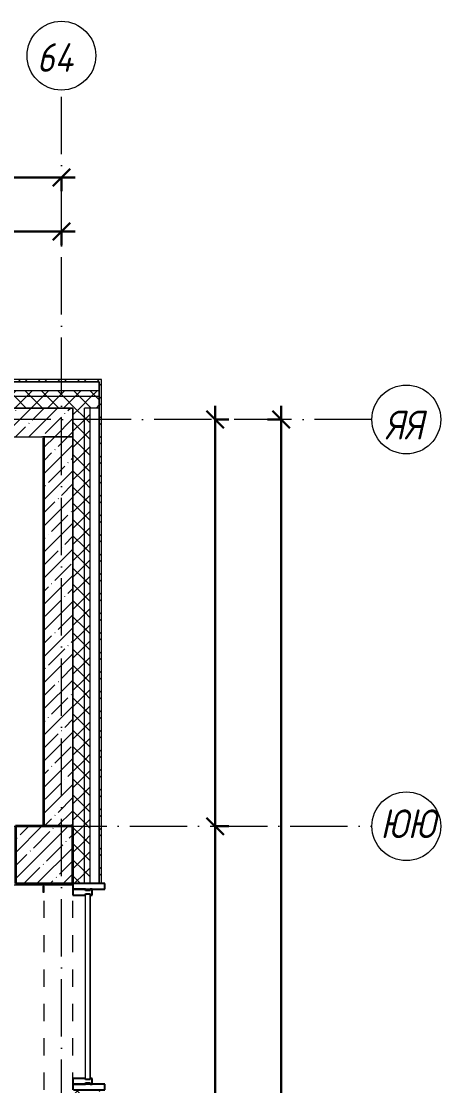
# Model space of a CAD drawing. Header units: millimetres. Extents: x -213536 to 1564669, y -45299 to 942238.
# Drawn here: x 532316 to 535974, y 526488 to 535778 of the extents above; entities that cross this region are included whole.
import ezdxf

# ---------------------------------------------------------------- set-up
doc = ezdxf.new("R2010")
doc.units = ezdxf.units.MM
doc.linetypes.add('50_200_ШТРИХ_1Т_ш5_п1_п1_', pattern=[700, 500, -100, 0, -100])
doc.linetypes.add('Штрих короткий', pattern=[300, 150, -150])
for name, color, linetype, lineweight in [('0-1', 7, 'Continuous', 5), ('0-2', 7, 'Continuous', 9), ('3) ЖБ 4м', 3, 'Continuous', 30), ('Импосты витража-1', 7, 'Continuous', 25), ('Несущие колонны', 7, 'Continuous', 9), ('Несущие колонны-1', 7, 'Continuous', 35), ('Общие ребра', 7, 'Continuous', 9), ('Оси', 7, 'Continuous', 9), ('Оси-1', 7, 'Continuous', 20), ('Оси-2', 7, '50_200_ШТРИХ_1Т_ш5_п1_п1_', 9), ('Остекление-1', 7, 'Continuous', 9), ('Перемычка-1', 7, 'Штрих короткий', 9), ('Размеры', 7, 'Continuous', 15), ('Стены-1', 7, 'Continuous', 13), ('Штриховка разреза-1', 7, 'Continuous', 9)]:
    doc.layers.add(name, color=color, linetype=linetype, lineweight=lineweight)
doc.layers.get('0-2').off()
doc.styles.add('ISOCPEUR_I_1', font='isocpeui.ttf', dxfattribs={"width": 0.85, "height": 2.5})
doc.styles.add('ISOCPEUR_I_5', font='isocpeui.ttf', dxfattribs={"width": 0.85, "height": 2.1})
doc.dimstyles.new('ISO-2_5_0_9К', dxfattribs={"dimscale": 304.8, "dimtxt": 248.995294, "dimasz": 0.492126, "dimexe": 0.393701, "dimexo": 0.328084, "dimgap": 0, "dimtad": 1, "dimdec": 0, "dimzin": 0, "dimdsep": 46, "dimtxsty": 'ISOCPEUR_I_1', "dimblk1": 'OBLIQUE', "dimblk2": 'OBLIQUE', "dimsah": 1, "dimcen": 0.09, "dimdle": 0.393701, "dimazin": 0, "dimtfac": 1, "dimtdec": 4, "dimtix": 1, "dimtmove": 0, "dimatfit": 3, "dimfxl": 1, "dimtvp": 1, "dimtolj": 1, "dimtzin": 0, "dimarcsym": 2})
pattern_1 = [(45, (0, 0), (-85.53659, 85.53659), []), (45, (57.02, 0), (-85.53659, 85.53659), [])]
pattern_2 = [(45, (0, 0), (-70.71068, 70.71068), []), (135, (0, 0), (-70.71068, -70.71068), [])]
pattern_3 = [(45, (0, 0), (-114.04925, 114.04925), []), (45, (114.05, 0), (-114.04925, 114.04925), [201.612, -40.322, 3.353, -36.97])]

# ---------------------------------------------------------------- blocks, each defined once
blk = doc.blocks.new('Ось сетки - Круг_Ø6_00__ISO-2_5_0_9K_-16731441-АИ2_03_План отделки стен 3-го этажа _Часть 1_')
at = {"layer": 'Оси-1'}
blk.add_circle((0, 0), 3, dxfattribs=at)
blk = doc.blocks.new('_Oblique')
at = {"color": 0, "linetype": 'ByBlock', "lineweight": -2}
blk.add_line((-0.5, -0.5), (0.5, 0.5), dxfattribs=at)
blk = doc.blocks.new('*D3926')
at = {"layer": 'Defpoints', "color": 0, "lineweight": 30, "transparency": 16777216}
for p in [(529016, 534049.2), (532666, 534049.2), (532666, 533943.1)]:
    blk.add_point(p, dxfattribs=at)
at = {"layer": 'Размеры', "color": 0, "lineweight": -2, "transparency": 16777216}
for p, q in [((529016, 533949.2), (529016, 533823.1)), ((532666, 533949.2), (532666, 533823.1)), ((528896, 533943.1), (532786, 533943.1))]:
    blk.add_line(p, q, dxfattribs=at)
at = {"layer": 'Размеры', "color": 0, "lineweight": -2, "transparency": 16777216, "xscale": 150, "yscale": 150, "zscale": 150, "rotation": 180}
blk.add_blockref('_Oblique', (529016, 533943.1), dxfattribs=at)
at = {"layer": 'Размеры', "color": 0, "lineweight": -2, "transparency": 16777216, "xscale": 150, "yscale": 150, "zscale": 150}
blk.add_blockref('_Oblique', (532666, 533943.1), dxfattribs=at)
at = {"layer": 'Размеры', "color": 0, "transparency": 16777216, "insert": (530841, 533944.4), "char_height": 2.5, "width": 758.478, "attachment_point": 5, "style": 'ISOCPEUR_I_1'}
blk.add_mtext('\\A1;3650', dxfattribs=at)
blk = doc.blocks.new('*D3927')
at = {"layer": 'Defpoints', "color": 0, "lineweight": 30, "transparency": 16777216}
for p in [(429166, 534520.1), (532666, 534520.1), (532666, 534414)]:
    blk.add_point(p, dxfattribs=at)
at = {"layer": 'Размеры', "color": 0, "lineweight": -2, "transparency": 16777216}
for p, q in [((429046, 534414), (532786, 534414)), ((429166, 534420.1), (429166, 534294)), ((532666, 534420.1), (532666, 534294))]:
    blk.add_line(p, q, dxfattribs=at)
at = {"layer": 'Размеры', "color": 0, "lineweight": -2, "transparency": 16777216, "xscale": 150, "yscale": 150, "zscale": 150, "rotation": 180}
blk.add_blockref('_Oblique', (429166, 534414), dxfattribs=at)
at = {"layer": 'Размеры', "color": 0, "lineweight": -2, "transparency": 16777216, "xscale": 150, "yscale": 150, "zscale": 150}
blk.add_blockref('_Oblique', (532666, 534414), dxfattribs=at)
at = {"layer": 'Размеры', "color": 0, "transparency": 16777216, "insert": (480916, 534415.3), "char_height": 2.5, "width": 1080.257, "attachment_point": 5, "style": 'ISOCPEUR_I_1'}
blk.add_mtext('\\A1;103500', dxfattribs=at)
blk = doc.blocks.new('*D3989')
at = {"layer": 'Defpoints', "color": 0, "lineweight": 30, "transparency": 16777216}
for p in [(533901, 528752.4), (534007.1, 528752.4), (533901, 522302.4)]:
    blk.add_point(p, dxfattribs=at)
at = {"layer": 'Размеры', "color": 0, "lineweight": -2, "transparency": 16777216}
for p, q in [((534007.1, 522182.4), (534007.1, 528872.4)), ((534001, 528752.4), (534127.1, 528752.4)), ((534001, 522302.4), (534127.1, 522302.4))]:
    blk.add_line(p, q, dxfattribs=at)
at = {"layer": 'Размеры', "color": 0, "lineweight": -2, "transparency": 16777216, "xscale": 150, "yscale": 150, "zscale": 150}
for p, rotation in [((534007.1, 528752.4), 90), ((534007.1, 522302.4), 270)]:
    blk.add_blockref('_Oblique', p, dxfattribs=dict(at, rotation=rotation))
at = {"layer": 'Размеры', "color": 0, "transparency": 16777216, "insert": (534005.8, 525527.4), "char_height": 2.5, "width": 781.462, "attachment_point": 5, "rotation": 90, "style": 'ISOCPEUR_I_1'}
blk.add_mtext('\\A1;6450', dxfattribs=at)
blk = doc.blocks.new('*D3990')
at = {"layer": 'Defpoints', "color": 0, "lineweight": 30, "transparency": 16777216}
for p in [(533901, 532302.4), (534007.1, 532302.4), (533901, 528752.4)]:
    blk.add_point(p, dxfattribs=at)
at = {"layer": 'Размеры', "color": 0, "lineweight": -2, "transparency": 16777216}
for p, q in [((534007.1, 528632.4), (534007.1, 532422.4)), ((534001, 532302.4), (534127.1, 532302.4)), ((534001, 528752.4), (534127.1, 528752.4))]:
    blk.add_line(p, q, dxfattribs=at)
at = {"layer": 'Размеры', "color": 0, "lineweight": -2, "transparency": 16777216, "xscale": 150, "yscale": 150, "zscale": 150}
for p, rotation in [((534007.1, 532302.4), 90), ((534007.1, 528752.4), 270)]:
    blk.add_blockref('_Oblique', p, dxfattribs=dict(at, rotation=rotation))
at = {"layer": 'Размеры', "color": 0, "transparency": 16777216, "insert": (534005.8, 530527.4), "char_height": 2.5, "width": 758.478, "attachment_point": 5, "rotation": 90, "style": 'ISOCPEUR_I_1'}
blk.add_mtext('\\A1;3550', dxfattribs=at)
blk = doc.blocks.new('*D3991')
at = {"layer": 'Defpoints', "color": 0, "lineweight": 30, "transparency": 16777216}
for p in [(534689.4, 532302.4), (534583.4, 489552.4), (534689.4, 489552.4)]:
    blk.add_point(p, dxfattribs=at)
at = {"layer": 'Размеры', "color": 0, "lineweight": -2, "transparency": 16777216}
for p, q in [((534583.4, 532422.4), (534583.4, 489432.4)), ((534589.4, 532302.4), (534463.4, 532302.4)), ((534589.4, 489552.4), (534463.4, 489552.4))]:
    blk.add_line(p, q, dxfattribs=at)
at = {"layer": 'Размеры', "color": 0, "lineweight": -2, "transparency": 16777216, "xscale": 150, "yscale": 150, "zscale": 150}
for p, rotation in [((534583.4, 532302.4), 90), ((534583.4, 489552.4), 270)]:
    blk.add_blockref('_Oblique', p, dxfattribs=dict(at, rotation=rotation))
at = {"layer": 'Размеры', "color": 0, "transparency": 16777216, "insert": (534582.1, 510927.4), "char_height": 2.5, "width": 971.082, "attachment_point": 5, "rotation": 90, "style": 'ISOCPEUR_I_1'}
blk.add_mtext('\\A1;42750', dxfattribs=at)
blk = doc.blocks.new('BSC_Колонна _Прямоугольная - 500х500-V106-АИ2_03_План отделки стен 3-го этажа _Часть 1_')
at = {"layer": 'Несущие колонны'}
h = blk.add_hatch(dxfattribs=at)
h.set_pattern_fill('FP_104', color=256, style=0, pattern_type=2)
h.set_pattern_definition([(135, (83600, -103350), (-114.04925, -114.04925), []), (135, (83600, -103235.95), (-114.04925, -114.04925), [201.613, -40.323, 3.353, -36.97])])
h.paths.add_polyline_path([(250, 250), (-250, 250), (-250, -250), (250, -250)], flags=0)
at = {"layer": 'Несущие колонны-1'}
for p, q in [((250, 250), (-250, 250)), ((-250, 250), (-250, -250)), ((250, -250), (250, 250)), ((-250, -250), (250, -250))]:
    blk.add_line(p, q, dxfattribs=at)
blk = doc.blocks.new('Прямоугольный импост - Откос НВФ_50х280 мм-26226369-АИ2_03_План отделки стен 3-го этажа _Часть 1_')
at = {"layer": 'Импосты витража-1'}
for p, q in [((0, 130), (-50, 130)), ((-50, 130), (-50, -150)), ((0, -144), (0, 130)), ((-50, -150), (0, -150))]:
    blk.add_line(p, q, dxfattribs=at)
blk = doc.blocks.new('Прямоугольный импост - Откос НВФ_50х280 мм-V150-АИ2_03_План отделки стен 3-го этажа _Часть 1_')
at = {"layer": 'Импосты витража-1'}
for p, q in [((-50, 130), (0, 130)), ((-50, -150), (-50, 130)), ((0, 130), (0, -150)), ((0, -150), (-50, -150))]:
    blk.add_line(p, q, dxfattribs=at)
blk = doc.blocks.new('PNS_Панель прямоугольная1 - Нр_Стекло - 40мм-26226366-АИ2_03_План отделки стен 3-го этажа _Часть 1_')
at = {"layer": 'Остекление-1'}
for p, q in [((-800, 40), (800, 40)), ((-810, 0), (810, 0)), ((800, 0), (-800, 0))]:
    blk.add_line(p, q, dxfattribs=at)
blk = doc.blocks.new('Прямоугольный импост - Импост структурный с накладкой - 150мм-26226363-АИ2_03_План отделки стен 3-го этажа _Часть 1_')
at = {"layer": 'Импосты витража-1'}
for p, q in [((-25, 0), (-25, 17)), ((-25, 17), (25, 17)), ((-15, 0), (-25, 0)), ((-15, -40), (-15, 0)), ((25, 0), (15, 0)), ((15, 0), (15, -40)), ((25, 17), (25, 0)), ((-25, -150), (-25, -40)), ((-25, -40), (-15, -40)), ((15, -40), (25, -40)), ((25, -40), (25, -150)), ((25, -150), (-25, -150))]:
    blk.add_line(p, q, dxfattribs=at)
blk = doc.blocks.new('Проем_Дверь_Прямоугольный - 1800х3380h_оконные проемы-26226385-АИ2_03_План отделки стен 3-го этажа _Часть 1_')
at = {"layer": 'Перемычка-1'}
for p, q in [((900, 125), (-900, 125)), ((900, -125), (-900, -125))]:
    blk.add_line(p, q, dxfattribs=at)
blk = doc.blocks.new('0125-Р-ОО-Ш2-АР-о_23_10_2024_rvt-1-АИ2_03_План отделки стен 3-го этажа _Часть 1_')
at = {"layer": 'Штриховка разреза-1'}
h = blk.add_hatch(dxfattribs=at)
h.set_pattern_fill('FP_49', color=256, style=0, pattern_type=2)
h.set_pattern_definition(pattern_1)
h.paths.add_polyline_path([(103830, 87730), (103850, 87730), (103850, 87750), (96850, 87750), (96850, 87730), (102988.1, 87730)], flags=0)
h.paths.add_polyline_path([(95850, 87730), (95850, 87750), (94100, 87750), (94100, 87730), (95450.7, 87730)], flags=0)
h = blk.add_hatch(dxfattribs=at)
h.set_pattern_fill('FP_49', color=256, style=0, pattern_type=2)
h.set_pattern_definition(pattern_1)
h.paths.add_polyline_path([(103850, 71300), (103850, 72550), (103830, 72550), (103830, 71300)], flags=0)
h.paths.add_polyline_path([(103830, 74350), (103850, 74350), (103850, 75550), (103830, 75550), (103830, 75314)], flags=0)
h.paths.add_polyline_path([(103850, 77350), (103850, 78550), (103830, 78550), (103830, 77350)], flags=0)
h.paths.add_polyline_path([(103850, 80350), (103850, 81550), (103830, 81550), (103830, 80350)], flags=0)
h.paths.add_polyline_path([(103850, 83350), (103850, 87730), (103830, 87730), (103830, 83350)], flags=0)
h = blk.add_hatch(dxfattribs=at)
h.set_pattern_fill('FP_50', color=256, style=0, pattern_type=2)
h.set_pattern_definition(pattern_2)
h.paths.add_polyline_path([(103830, 87600), (103830, 87650), (96850, 87650), (96850, 87600), (102988.1, 87600)], flags=0)
h.paths.add_polyline_path([(94100, 87600), (95850, 87600), (95850, 87650), (94100, 87650)], flags=0)
h.paths.add_polyline_path([(89300, 87600), (89300, 87650), (88175, 87650), (88175, 87600), (88855.5, 87600)], flags=0)
h.paths.add_polyline_path([(86375, 87600), (86375, 87650), (85250, 87650), (85250, 87600), (86029, 87600)], flags=0)
h.paths.add_polyline_path([(79400, 87600), (80600, 87600), (80600, 87650), (79400, 87650)], flags=0)
h.paths.add_polyline_path([(83450, 87600), (83450, 87650), (82400, 87650), (82400, 87600), (83202.5, 87600)], flags=0)
h.paths.add_polyline_path([(77549.4, 87600), (77600, 87600), (77600, 87650), (74050, 87650), (74050, 87600), (76607.2, 87600)], flags=0)
h.paths.add_polyline_path([(72250, 87600), (72250, 87650), (71050, 87650), (71050, 87600), (71896.4, 87600)], flags=0)
h.paths.add_polyline_path([(69250, 87600), (69250, 87650), (68050, 87650), (68050, 87600), (69069.9, 87600)], flags=0)
h.paths.add_polyline_path([(66250, 87600), (66250, 87650), (65000, 87650), (65000, 87600), (65301.2, 87600)], flags=0)
h.paths.add_polyline_path([(62000, 87600), (63200, 87600), (63200, 87650), (62000, 87650)], flags=0)
h.paths.add_polyline_path([(60200, 87600), (60200, 87650), (59000, 87650), (59000, 87600), (59648.1, 87600)], flags=0)
h.paths.add_polyline_path([(57200, 87600), (57200, 87650), (56000, 87650), (56000, 87600), (56821.6, 87600)], flags=0)
h.paths.add_polyline_path([(53995.1, 87600), (54200, 87600), (54200, 87650), (52400, 87650), (52400, 87600)], flags=0)
h = blk.add_hatch(dxfattribs=at)
h.set_pattern_fill('FP_50', color=256, style=0, pattern_type=2)
h.set_pattern_definition(pattern_2)
h.paths.add_polyline_path([(103750, 87500), (103830, 87500), (103830, 87600), (96850, 87600), (96850, 87500), (103700, 87500)], flags=0)
h.paths.add_polyline_path([(95350, 87500), (95850, 87500), (95850, 87600), (94100, 87600), (94100, 87506), (94175, 87506), (94175, 87500), (94508.5, 87500)], flags=0)
h.paths.add_polyline_path([(86300, 87500), (86300, 87506), (86375, 87506), (86375, 87600), (85250, 87600), (85250, 87500), (86029, 87500)], flags=0)
h.paths.add_polyline_path([(88250, 87500), (89225, 87500), (89225, 87506), (89300, 87506), (89300, 87600), (88175, 87600), (88175, 87506), (88250, 87506)], flags=0)
h.paths.add_polyline_path([(83202.5, 87500), (83375, 87500), (83375, 87506), (83450, 87506), (83450, 87600), (82400, 87600), (82400, 87506), (82475, 87506), (82475, 87500)], flags=0)
h.paths.add_polyline_path([(80525, 87500), (80525, 87506), (80600, 87506), (80600, 87600), (79400, 87600), (79400, 87506), (79475, 87506), (79475, 87500), (80375.9, 87500)], flags=0)
h.paths.add_polyline_path([(77549.4, 87500), (77600, 87500), (77600, 87600), (74050, 87600), (74050, 87506), (74125, 87506), (74125, 87500), (77100, 87500)], flags=0)
h.paths.add_polyline_path([(71050, 87500), (72175, 87500), (72175, 87506), (72250, 87506), (72250, 87600), (71050, 87600)], flags=0)
h.paths.add_polyline_path([(68125, 87500), (69175, 87500), (69175, 87506), (69250, 87506), (69250, 87600), (68050, 87600), (68050, 87506), (68125, 87506)], flags=0)
h.paths.add_polyline_path([(66175, 87500), (66175, 87506), (66250, 87506), (66250, 87600), (65000, 87600), (65000, 87506), (65075, 87506), (65075, 87500), (65600, 87500)], flags=0)
h.paths.add_polyline_path([(60125, 87500), (60125, 87506), (60200, 87506), (60200, 87600), (59000, 87600), (59000, 87506), (59075, 87506), (59075, 87500), (59648.1, 87500)], flags=0)
h.paths.add_polyline_path([(62075, 87500), (63125, 87500), (63125, 87506), (63200, 87506), (63200, 87600), (62000, 87600), (62000, 87506), (62075, 87506)], flags=0)
h.paths.add_polyline_path([(56821.6, 87500), (57125, 87500), (57125, 87506), (57200, 87506), (57200, 87600), (56000, 87600), (56000, 87506), (56075, 87506), (56075, 87500)], flags=0)
h.paths.add_polyline_path([(53350, 87500), (54125, 87500), (54125, 87506), (54200, 87506), (54200, 87600), (52400, 87600), (52400, 87500), (52550, 87500)], flags=0)
h = blk.add_hatch(dxfattribs=at)
h.set_pattern_fill('FP_2', color=256, style=0, pattern_type=2)
h.set_pattern_definition(pattern_3)
h.paths.add_polyline_path([(103600, 87250), (103600, 87500), (96850, 87500), (96850, 87250), (102988.1, 87250)], flags=0)
h = blk.add_hatch(dxfattribs=at)
h.set_pattern_fill('FP_50', color=256, style=0, pattern_type=2)
h.set_pattern_definition(pattern_2)
h.paths.add_polyline_path([(103600, 48615), (103700, 48615), (103700, 48900), (103600, 48900)], flags=0)
h.paths.add_polyline_path([(103700, 49900), (103700, 57600), (103606, 57600), (103606, 57525), (103600, 57525), (103600, 49900)], flags=0)
h.paths.add_polyline_path([(103700, 71300), (103700, 72550), (103606, 72550), (103606, 72475), (103600, 72475), (103600, 71375), (103606, 71375), (103606, 71300)], flags=0)
h.paths.add_polyline_path([(103700, 74350), (103700, 75550), (103600, 75550), (103600, 74425), (103606, 74425), (103606, 74350)], flags=0)
h.paths.add_polyline_path([(103700, 77350), (103700, 78550), (103606, 78550), (103606, 78475), (103600, 78475), (103600, 77425), (103606, 77425), (103606, 77350)], flags=0)
h.paths.add_polyline_path([(103606, 80350), (103700, 80350), (103700, 81550), (103606, 81550), (103606, 81475), (103600, 81475), (103600, 80425), (103606, 80425), (103606, 80356)], flags=0)
h.paths.add_polyline_path([(103600, 83350), (103700, 83350), (103700, 87500), (103600, 87500), (103600, 83850)], flags=0)
h = blk.add_hatch(dxfattribs=at)
h.set_pattern_fill('FP_50', color=256, style=0, pattern_type=2)
h.set_pattern_definition(pattern_2)
h.paths.add_polyline_path([(103750, 48615), (103750, 48900), (103700, 48900), (103700, 48615)], flags=0)
h.paths.add_polyline_path([(103700, 49900), (103750, 49900), (103750, 57600), (103700, 57600), (103700, 50672)], flags=0)
h.paths.add_polyline_path([(103750, 71300), (103750, 72550), (103700, 72550), (103700, 71300)], flags=0)
h.paths.add_polyline_path([(103750, 74350), (103750, 75550), (103700, 75550), (103700, 74350)], flags=0)
h.paths.add_polyline_path([(103700, 77350), (103750, 77350), (103750, 78550), (103700, 78550), (103700, 77863.1)], flags=0)
h.paths.add_polyline_path([(103700, 80350), (103750, 80350), (103750, 81550), (103700, 81550), (103700, 80412.3)], flags=0)
h.paths.add_polyline_path([(103700, 83350), (103750, 83350), (103750, 87500), (103700, 87500), (103700, 85510.6)], flags=0)
h = blk.add_hatch(dxfattribs=at)
h.set_pattern_fill('FP_2', color=256, style=0, pattern_type=2)
h.set_pattern_definition(pattern_3)
h.paths.add_polyline_path([(103600, 83850), (103600, 87250), (103350, 87250), (103350, 83850)], flags=0)
at = {"layer": 'Общие ребра'}
for p, q in [((103830, 87650), (96850, 87650)), ((103830, 87600), (96850, 87600)), ((96850, 87500), (103600, 87500)), ((103600, 87500), (96850, 87500)), ((103700, 83350), (103700, 87500)), ((103750, 87500), (103700, 87500)), ((103830, 87500), (103750, 87500)), ((103750, 83350), (103750, 87500))]:
    blk.add_line(p, q, dxfattribs=at)
at = {"layer": 'Стены-1'}
for p, q in [((103850, 87750), (96850, 87750)), ((96850, 87730), (103830, 87730)), ((103830, 87730), (96850, 87730)), ((103830, 87500), (103830, 87730)), ((103830, 87730), (103830, 83350)), ((103850, 87730), (103850, 87750)), ((103850, 83350), (103850, 87730)), ((103600, 87500), (103600, 83850)), ((103600, 87250), (103600, 87500)), ((103830, 83350), (103830, 87500)), ((96850, 87250), (103600, 87250)), ((103350, 87250), (103350, 83850)), ((103600, 87250), (103350, 87250)), ((103600, 83850), (103600, 87250)), ((103600, 83350), (103830, 83350)), ((103830, 83350), (103850, 83350))]:
    blk.add_line(p, q, dxfattribs=at)
at = {"layer": '0-2'}
for name, p, rotation in [('BSC_Колонна _Прямоугольная - 500х500-V106-АИ2_03_План отделки стен 3-го этажа _Часть 1_', (103350, 83600), 269.9999999999997), ('Проем_Дверь_Прямоугольный - 1800х3380h_оконные проемы-26226385-АИ2_03_План отделки стен 3-го этажа _Часть 1_', (103475, 82450), 269.9999999999999), ('PNS_Панель прямоугольная1 - Нр_Стекло - 40мм-26226366-АИ2_03_План отделки стен 3-го этажа _Часть 1_', (103750, 82450), 90), ('Прямоугольный импост - Откос НВФ_50х280 мм-26226369-АИ2_03_План отделки стен 3-го этажа _Часть 1_', (103750, 81550), 270)]:
    blk.add_blockref(name, p, dxfattribs=dict(at, rotation=rotation))
at = {"layer": '0-2', "extrusion": (0, 0, -1), "rotation": 90}
for name, p in [('Прямоугольный импост - Откос НВФ_50х280 мм-V150-АИ2_03_План отделки стен 3-го этажа _Часть 1_', (-103750, 83350)), ('Прямоугольный импост - Импост структурный с накладкой - 150мм-26226363-АИ2_03_План отделки стен 3-го этажа _Часть 1_', (-103750, 83275)), ('Прямоугольный импост - Импост структурный с накладкой - 150мм-26226363-АИ2_03_План отделки стен 3-го этажа _Часть 1_', (-103750, 81625))]:
    blk.add_blockref(name, p, dxfattribs=at)
blk = doc.blocks.new('3этВверх')
at = {"layer": 'Стены-1'}
for p, q in [((532516, 532152.4), (532504, 532152.4)), ((532504, 532140.4), (532504, 528764.4)), ((532516, 528752.4), (532516, 532152.4)), ((532254, 528240.4), (532766, 528240.4)), ((532516, 528228.4), (532504, 528228.4)), ((532504, 528228.4), (532504, 528177.4)), ((532516, 528177.4), (532516, 528228.4)), ((532766, 528240.4), (532766, 528252.4)), ((532504, 528177.4), (532516, 528177.4))]:
    blk.add_line(p, q, dxfattribs=at)
at = {"layer": '0-1'}
blk.add_blockref('0125-Р-ОО-Ш2-АР-о_23_10_2024_rvt-1-АИ2_03_План отделки стен 3-го этажа _Часть 1_', (429166, 444902.4), dxfattribs=at)
blk = doc.blocks.new('Ос 3 эт верх часть')
at = {"layer": 'Оси-2'}
for p, q in [((532666, 499613), (532666, 535177.6)), ((535374.3, 532302.4), (426847.2, 532302.4)), ((426847.2, 528752.4), (535374.3, 528752.4))]:
    blk.add_line(p, q, dxfattribs=at)
at = {"layer": 'Оси-1', "xscale": 99.99999999999993, "yscale": 99.99999999999993, "zscale": 99.99999999999993}
blk.add_blockref('Ось сетки - Круг_Ø6_00__ISO-2_5_0_9K_-16731441-АИ2_03_План отделки стен 3-го этажа _Часть 1_', (532666, 535477.6), dxfattribs=at)
for p, rotation in [((535674.3, 532302.4), 89.99999999999982), ((535674.3, 528752.4), 269.9999999999995)]:
    blk.add_blockref('Ось сетки - Круг_Ø6_00__ISO-2_5_0_9K_-16731441-АИ2_03_План отделки стен 3-го этажа _Часть 1_', p, dxfattribs=dict(at, rotation=rotation))
at = {"layer": 'Оси', "char_height": 250, "attachment_point": 1, "style": 'ISOCPEUR_I_5'}
for s, insert, width in [('64', (532452.1, 535586.3), 425.696), ('ЯЯ', (535489.2, 532378.5), 447.342), ('ЮЮ', (535448.5, 528899.1), 533.924)]:
    blk.add_mtext(s, dxfattribs=dict(at, insert=insert, width=width))
at = {"layer": 'Размеры'}
for base, p1, p2, override, picture, middle in [((532666, 534414), (429166, 534520.1), (532666, 534520.1), {"dimpost": '<>', "dimfxl": 103500}, '*D3927', (480916, 534415.3)), ((532666, 533943.1), (529016, 534049.2), (532666, 534049.2), {"dimpost": '<>', "dimfxl": 3650}, '*D3926', (530841, 533944.4))]:
    dim = blk.add_linear_dim(base=base, p1=p1, p2=p2, dimstyle='ISO-2_5_0_9К', override=override, dxfattribs=at)
    dim.commit()
    dim.dimension.update_dxf_attribs({"geometry": picture, "text_midpoint": middle})
for base, p1, p2, override, picture, middle in [((534007.1, 532302.4), (533901, 528752.4), (533901, 532302.4), {"dimpost": '<>', "dimfxl": 3550}, '*D3990', (534005.8, 530527.4)), ((534583.4, 489552.4), (534689.4, 532302.4), (534689.4, 489552.4), {"dimpost": '<>', "dimfxl": 42750}, '*D3991', (534582.1, 510927.4)), ((534007.1, 528752.4), (533901, 522302.4), (533901, 528752.4), {"dimpost": '<>', "dimfxl": 6450}, '*D3989', (534005.8, 525527.4))]:
    dim = blk.add_linear_dim(base=base, p1=p1, p2=p2, angle=90, dimstyle='ISO-2_5_0_9К', override=override, dxfattribs=at)
    dim.commit()
    dim.dimension.update_dxf_attribs({"geometry": picture, "text_midpoint": middle})

msp = doc.modelspace()

# ---------------------------------------------------------------- block references
at = {"color": 5, "lineweight": 30}
msp.add_blockref('Ос 3 эт верх часть', (0, 0), dxfattribs=at)
at = {"layer": '3) ЖБ 4м'}
msp.add_blockref('3этВверх', (0, 0), dxfattribs=at)

doc.saveas('drawing.dxf')
